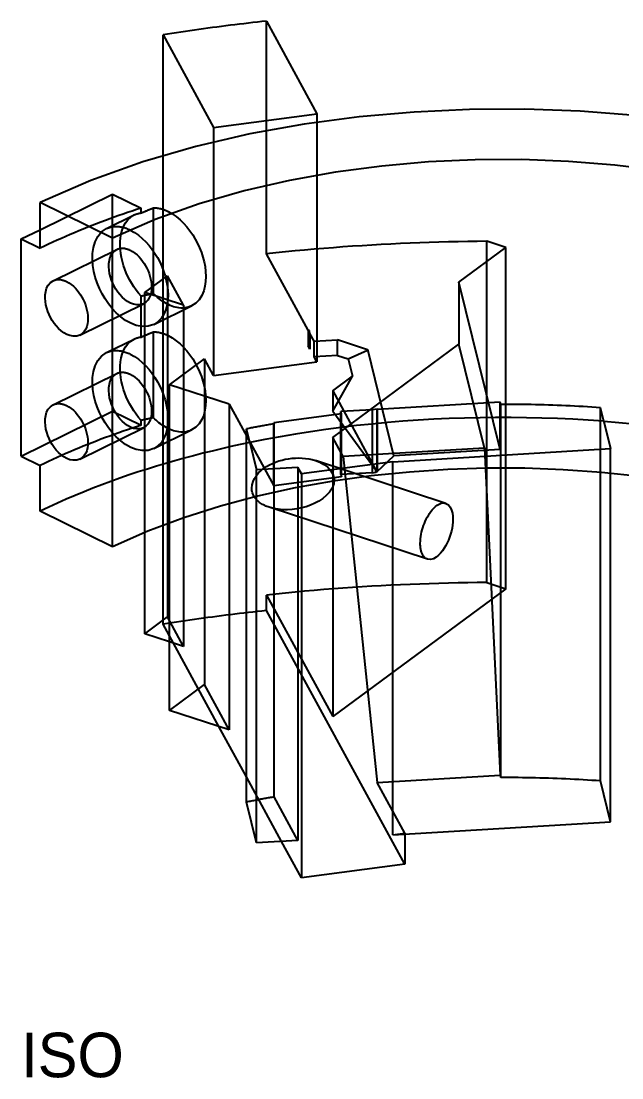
# Model space of a CAD drawing. Header units: millimetres. Extents: x 0 to 272, y -45 to 133.
# Drawn here: x 127.6 to 161.3, y 73.4 to 132.7 of the extents above; entities that cross this region are included whole.
import ezdxf

# ---------------------------------------------------------------- set-up
doc = ezdxf.new("R2010")
doc.units = ezdxf.units.MM
doc.layers.add('ISO_HIDDEN', color=8, linetype='CONTINUOUS')
doc.layers.add('ISO_VISIBLE', color=7, linetype='Continuous')

msp = doc.modelspace()

# ---------------------------------------------------------------- linework, layer by layer
at = {"layer": 'ISO_HIDDEN'}
for points in [[(141.353, 119.678), (141.353, 132.734)], [(144.187, 127.06), (144.187, 113.612)], [(138.393, 125.951), (138.393, 112.845)], [(135.559, 98.893), (135.559, 125.191)], [(128.661, 121.031), (132.727, 123.033)], [(132.727, 123.033), (134.33, 122.243)], [(132.727, 110.847), (132.727, 123.033)], [(134.33, 122.243), (134.078, 122.161), (133.826, 122.077), (133.574, 121.992), (133.323, 121.905), (133.073, 121.818), (132.823, 121.729), (132.573, 121.638), (132.324, 121.546), (132.076, 121.453), (131.828, 121.358), (131.58, 121.261), (131.333, 121.164), (131.087, 121.064), (130.841, 120.964), (130.596, 120.861), (130.352, 120.758), (130.108, 120.652), (129.865, 120.545), (129.623, 120.437), (129.381, 120.326), (129.141, 120.215), (128.901, 120.101), (128.661, 119.986)], [(134.33, 121.972), (134.36, 121.984), (134.39, 121.997), (134.42, 122.01), (134.45, 122.022), (134.48, 122.035), (134.51, 122.048), (134.54, 122.06), (134.569, 122.073), (134.599, 122.086), (134.629, 122.098), (134.659, 122.111), (134.689, 122.123), (134.719, 122.136), (134.749, 122.148), (134.779, 122.16), (134.809, 122.173), (134.839, 122.185), (134.869, 122.197), (134.899, 122.21), (134.929, 122.222), (134.96, 122.234), (134.99, 122.246), (135.02, 122.259)], [(134.33, 121.972), (134.33, 122.243)], [(135.02, 117.44), (135.02, 122.259)], [(135.02, 122.259), (135.057, 122.259), (135.094, 122.258), (135.131, 122.257), (135.167, 122.254), (135.204, 122.251), (135.241, 122.246), (135.278, 122.241), (135.314, 122.235), (135.35, 122.228), (135.387, 122.22), (135.423, 122.212), (135.458, 122.203), (135.494, 122.193), (135.529, 122.182), (135.565, 122.171), (135.6, 122.159), (135.634, 122.146), (135.669, 122.133), (135.703, 122.119), (135.737, 122.104), (135.771, 122.089), (135.805, 122.074), (135.838, 122.058)], [(132.391, 121.094), (133.947, 121.86)], [(134.33, 117.292), (134.185, 117.462), (134.048, 117.639), (133.92, 117.822), (133.801, 118.011), (133.691, 118.206), (133.59, 118.405), (133.498, 118.609), (133.416, 118.817), (133.344, 119.029), (133.282, 119.244), (133.231, 119.462), (133.192, 119.682), (133.165, 119.904), (133.152, 120.127), (133.154, 120.35), (133.172, 120.573), (133.21, 120.794), (133.268, 121.01), (133.349, 121.218), (133.457, 121.413), (133.593, 121.591), (133.757, 121.742), (133.947, 121.86)], [(133.947, 121.86), (133.963, 121.867), (133.979, 121.875), (133.994, 121.882), (134.011, 121.888), (134.027, 121.895), (134.043, 121.901), (134.059, 121.908), (134.076, 121.913), (134.092, 121.919), (134.109, 121.924), (134.125, 121.93), (134.142, 121.934), (134.159, 121.939), (134.176, 121.943), (134.193, 121.947), (134.21, 121.951), (134.227, 121.955), (134.244, 121.958), (134.261, 121.961), (134.279, 121.964), (134.296, 121.967), (134.313, 121.969), (134.33, 121.972)], [(135.838, 122.058), (136.078, 121.923), (136.304, 121.764), (136.515, 121.587), (136.713, 121.395), (136.896, 121.189), (137.066, 120.971), (137.222, 120.744), (137.365, 120.508), (137.494, 120.264), (137.608, 120.013), (137.709, 119.756), (137.794, 119.494), (137.863, 119.227), (137.915, 118.956), (137.947, 118.682), (137.959, 118.406), (137.947, 118.131), (137.908, 117.858), (137.838, 117.591), (137.731, 117.337), (137.584, 117.104), (137.394, 116.906), (137.163, 116.755)], [(135.042, 115.711), (134.723, 115.608), (134.389, 115.595), (134.059, 115.657), (133.746, 115.777), (133.454, 115.941), (133.182, 116.138), (132.932, 116.362), (132.703, 116.607), (132.494, 116.87), (132.305, 117.147), (132.137, 117.437), (131.989, 117.738), (131.861, 118.049), (131.757, 118.368), (131.676, 118.694), (131.621, 119.025), (131.596, 119.359), (131.605, 119.695), (131.654, 120.027), (131.749, 120.348), (131.901, 120.647), (132.116, 120.904), (132.391, 121.094)], [(132.391, 121.094), (132.446, 121.119), (132.501, 121.141), (132.558, 121.16), (132.615, 121.176), (132.674, 121.19), (132.733, 121.2), (132.792, 121.208), (132.852, 121.212), (132.911, 121.214), (132.971, 121.214), (133.031, 121.211), (133.091, 121.205), (133.15, 121.197), (133.209, 121.187), (133.267, 121.175), (133.325, 121.161), (133.383, 121.145), (133.44, 121.127), (133.497, 121.108), (133.553, 121.086), (133.608, 121.063), (133.663, 121.039), (133.717, 121.013)], [(133.717, 121.013), (133.957, 120.878), (134.183, 120.72), (134.394, 120.543), (134.591, 120.35), (134.775, 120.144), (134.945, 119.927), (135.101, 119.699), (135.243, 119.463), (135.372, 119.219), (135.487, 118.969), (135.587, 118.712), (135.673, 118.449), (135.742, 118.182), (135.793, 117.911), (135.826, 117.637), (135.838, 117.362), (135.826, 117.086), (135.787, 116.813), (135.716, 116.547), (135.61, 116.293), (135.463, 116.06), (135.272, 115.861), (135.042, 115.711)], [(153.724, 120.379), (153.185, 120.374), (152.646, 120.367), (152.107, 120.357), (151.569, 120.345), (151.03, 120.331), (150.491, 120.315), (149.953, 120.296), (149.414, 120.275), (148.876, 120.251), (148.337, 120.225), (147.799, 120.197), (147.261, 120.167), (146.723, 120.134), (146.185, 120.099), (145.648, 120.062), (145.11, 120.022), (144.573, 119.98), (144.036, 119.936), (143.499, 119.889), (142.962, 119.84), (142.426, 119.789), (141.889, 119.735), (141.353, 119.678)], [(153.724, 101.231), (153.724, 120.379)], [(154.784, 120.031), (153.724, 120.379)], [(129.395, 118.169), (132.966, 119.927)], [(134.467, 116.877), (134.287, 116.819), (134.097, 116.811), (133.911, 116.846), (133.733, 116.914), (133.568, 117.007), (133.414, 117.119), (133.272, 117.246), (133.142, 117.385), (133.024, 117.534), (132.917, 117.691), (132.821, 117.855), (132.737, 118.026), (132.665, 118.202), (132.606, 118.383), (132.56, 118.567), (132.529, 118.755), (132.515, 118.945), (132.52, 119.135), (132.548, 119.323), (132.602, 119.505), (132.688, 119.674), (132.809, 119.82), (132.966, 119.927)], [(132.966, 119.927), (132.996, 119.942), (133.028, 119.954), (133.06, 119.965), (133.093, 119.974), (133.126, 119.982), (133.159, 119.988), (133.193, 119.992), (133.226, 119.995), (133.26, 119.996), (133.294, 119.995), (133.328, 119.994), (133.362, 119.991), (133.395, 119.986), (133.429, 119.98), (133.462, 119.974), (133.495, 119.966), (133.528, 119.956), (133.56, 119.946), (133.592, 119.935), (133.624, 119.923), (133.655, 119.91), (133.686, 119.896), (133.717, 119.882)], [(133.717, 119.882), (133.853, 119.805), (133.981, 119.716), (134.101, 119.615), (134.212, 119.506), (134.316, 119.389), (134.412, 119.266), (134.501, 119.137), (134.582, 119.003), (134.655, 118.865), (134.72, 118.723), (134.777, 118.578), (134.825, 118.429), (134.864, 118.278), (134.893, 118.124), (134.912, 117.969), (134.919, 117.813), (134.912, 117.657), (134.89, 117.502), (134.85, 117.351), (134.789, 117.207), (134.706, 117.075), (134.598, 116.962), (134.467, 116.877)], [(152.149, 118.085), (154.784, 120.031)], [(154.784, 100.883), (154.784, 120.031)], [(143.694, 115.387), (141.353, 119.678)], [(134.543, 117.507), (135.813, 118.445)], [(136.714, 116.795), (135.813, 118.445)], [(135.813, 118.445), (135.813, 99.297)], [(154.468, 108.695), (152.149, 118.085)], [(152.149, 118.085), (152.149, 114.603)], [(135.02, 117.44), (134.99, 117.434), (134.96, 117.428), (134.93, 117.421), (134.9, 117.415), (134.87, 117.408), (134.84, 117.402), (134.81, 117.396), (134.78, 117.389), (134.75, 117.383), (134.72, 117.376), (134.69, 117.37), (134.66, 117.364), (134.63, 117.357), (134.6, 117.351), (134.57, 117.344), (134.54, 117.338), (134.51, 117.331), (134.48, 117.325), (134.45, 117.318), (134.42, 117.312), (134.39, 117.305), (134.36, 117.299), (134.33, 117.292)], [(136.714, 116.795), (134.543, 117.507)], [(134.543, 104.044), (134.543, 117.507)], [(137.163, 116.755), (137.068, 116.713), (136.969, 116.681), (136.867, 116.657), (136.764, 116.641), (136.66, 116.635), (136.556, 116.636), (136.452, 116.645), (136.349, 116.661), (136.247, 116.683), (136.147, 116.711), (136.048, 116.745), (135.951, 116.783), (135.856, 116.827), (135.763, 116.874), (135.672, 116.925), (135.584, 116.979), (135.497, 117.037), (135.412, 117.098), (135.33, 117.162), (135.249, 117.228), (135.171, 117.297), (135.094, 117.367), (135.02, 117.44)], [(130.897, 115.119), (134.467, 116.877)], [(134.33, 115.008), (134.33, 117.292)], [(135.042, 115.711), (137.163, 116.755)], [(136.714, 116.795), (136.714, 97.646)], [(134.33, 115.008), (134.36, 115.021), (134.39, 115.034), (134.42, 115.047), (134.45, 115.059), (134.48, 115.072), (134.51, 115.085), (134.54, 115.097), (134.569, 115.11), (134.599, 115.122), (134.629, 115.135), (134.659, 115.147), (134.689, 115.16), (134.719, 115.172), (134.749, 115.185), (134.779, 115.197), (134.809, 115.21), (134.839, 115.222), (134.869, 115.234), (134.899, 115.247), (134.929, 115.259), (134.96, 115.271), (134.99, 115.283), (135.02, 115.296)], [(135.02, 110.477), (135.02, 115.296)], [(135.02, 115.296), (135.057, 115.296), (135.094, 115.295), (135.131, 115.294), (135.167, 115.291), (135.204, 115.287), (135.241, 115.283), (135.278, 115.278), (135.314, 115.272), (135.35, 115.265), (135.387, 115.257), (135.423, 115.249), (135.458, 115.239), (135.494, 115.229), (135.529, 115.219), (135.565, 115.207), (135.6, 115.195), (135.634, 115.183), (135.669, 115.17), (135.703, 115.156), (135.737, 115.141), (135.771, 115.126), (135.805, 115.111), (135.838, 115.095)], [(135.838, 115.095), (136.078, 114.96), (136.304, 114.801), (136.515, 114.624), (136.713, 114.431), (136.896, 114.225), (137.066, 114.008), (137.222, 113.781), (137.365, 113.545), (137.494, 113.301), (137.608, 113.05), (137.709, 112.793), (137.794, 112.531), (137.863, 112.264), (137.915, 111.993), (137.947, 111.719), (137.959, 111.443), (137.947, 111.168), (137.908, 110.895), (137.838, 110.628), (137.731, 110.374), (137.584, 110.141), (137.394, 109.942), (137.163, 109.792)], [(143.754, 115.367), (143.694, 115.387)], [(143.694, 115.387), (143.694, 114.516)], [(143.794, 115.203), (143.754, 115.367)], [(143.754, 115.367), (143.754, 114.497)], [(144.033, 114.766), (143.794, 115.203)], [(143.794, 115.203), (143.794, 114.333)], [(132.391, 114.131), (133.947, 114.896)], [(134.33, 110.329), (134.185, 110.499), (134.048, 110.675), (133.92, 110.859), (133.801, 111.048), (133.691, 111.243), (133.59, 111.442), (133.498, 111.646), (133.416, 111.854), (133.344, 112.066), (133.282, 112.281), (133.231, 112.498), (133.192, 112.719), (133.165, 112.941), (133.152, 113.164), (133.154, 113.387), (133.172, 113.61), (133.21, 113.831), (133.268, 114.046), (133.349, 114.254), (133.457, 114.45), (133.593, 114.627), (133.757, 114.779), (133.947, 114.896)], [(133.947, 114.896), (133.963, 114.904), (133.979, 114.911), (133.994, 114.919), (134.011, 114.925), (134.027, 114.932), (134.043, 114.938), (134.059, 114.944), (134.076, 114.95), (134.092, 114.956), (134.109, 114.961), (134.125, 114.966), (134.142, 114.971), (134.159, 114.976), (134.176, 114.98), (134.193, 114.984), (134.21, 114.988), (134.227, 114.992), (134.244, 114.995), (134.261, 114.998), (134.279, 115.001), (134.296, 115.004), (134.313, 115.006), (134.33, 115.008)], [(143.794, 114.333), (143.694, 114.516)], [(143.694, 114.516), (143.754, 114.497)], [(143.794, 114.333), (143.754, 114.497)], [(144.033, 114.766), (145.347, 114.845)], [(144.033, 113.896), (144.033, 114.766)], [(145.074, 109.376), (152.149, 114.603)], [(147.02, 114.295), (145.347, 114.845)], [(145.347, 113.974), (145.347, 114.845)], [(153.588, 108.774), (152.149, 114.603)], [(135.042, 108.748), (134.723, 108.645), (134.389, 108.632), (134.059, 108.693), (133.746, 108.814), (133.454, 108.977), (133.182, 109.175), (132.932, 109.399), (132.703, 109.644), (132.494, 109.907), (132.305, 110.184), (132.137, 110.474), (131.989, 110.775), (131.861, 111.086), (131.757, 111.405), (131.676, 111.731), (131.621, 112.062), (131.596, 112.396), (131.605, 112.732), (131.654, 113.064), (131.749, 113.385), (131.901, 113.684), (132.116, 113.941), (132.391, 114.131)], [(132.391, 114.131), (132.446, 114.156), (132.501, 114.178), (132.558, 114.197), (132.615, 114.213), (132.674, 114.226), (132.733, 114.237), (132.792, 114.244), (132.852, 114.249), (132.911, 114.251), (132.971, 114.251), (133.031, 114.248), (133.091, 114.242), (133.15, 114.234), (133.209, 114.224), (133.267, 114.212), (133.325, 114.198), (133.383, 114.182), (133.44, 114.164), (133.497, 114.144), (133.553, 114.123), (133.608, 114.1), (133.663, 114.076), (133.717, 114.05)], [(133.717, 114.05), (133.957, 113.915), (134.183, 113.757), (134.394, 113.58), (134.591, 113.387), (134.775, 113.181), (134.945, 112.964), (135.101, 112.736), (135.243, 112.5), (135.372, 112.256), (135.487, 112.005), (135.587, 111.749), (135.673, 111.486), (135.742, 111.219), (135.793, 110.948), (135.826, 110.674), (135.838, 110.399), (135.826, 110.123), (135.787, 109.85), (135.716, 109.584), (135.61, 109.33), (135.463, 109.097), (135.272, 108.898), (135.042, 108.748)], [(145.347, 113.974), (144.033, 113.896)], [(144.187, 113.612), (144.033, 113.896)], [(145.347, 113.974), (145.946, 113.777)], [(145.946, 113.777), (147.02, 114.278)], [(147.02, 114.295), (147.037, 114.308)], [(147.02, 114.278), (147.037, 114.308)], [(147.02, 114.278), (147.02, 114.295)], [(148.511, 108.338), (147.037, 114.308)], [(135.927, 112.332), (137.884, 113.778)], [(137.884, 113.778), (137.884, 95.5)], [(138.393, 112.845), (137.884, 113.778)], [(138.393, 112.845), (144.187, 113.612)], [(145.946, 113.777), (146.185, 112.808)], [(129.395, 111.206), (132.966, 112.964)], [(134.467, 109.914), (134.287, 109.856), (134.097, 109.848), (133.911, 109.883), (133.733, 109.951), (133.568, 110.044), (133.414, 110.156), (133.272, 110.283), (133.142, 110.422), (133.024, 110.571), (132.917, 110.728), (132.821, 110.892), (132.737, 111.063), (132.665, 111.239), (132.606, 111.42), (132.56, 111.604), (132.529, 111.792), (132.515, 111.982), (132.52, 112.172), (132.548, 112.36), (132.602, 112.542), (132.688, 112.711), (132.809, 112.857), (132.966, 112.964)], [(132.966, 112.964), (132.996, 112.978), (133.028, 112.991), (133.06, 113.002), (133.093, 113.011), (133.126, 113.019), (133.159, 113.024), (133.193, 113.029), (133.226, 113.031), (133.26, 113.033), (133.294, 113.032), (133.328, 113.031), (133.362, 113.028), (133.395, 113.023), (133.429, 113.017), (133.462, 113.011), (133.495, 113.002), (133.528, 112.993), (133.56, 112.983), (133.592, 112.972), (133.624, 112.96), (133.655, 112.947), (133.686, 112.933), (133.717, 112.919)], [(133.717, 112.919), (133.853, 112.842), (133.981, 112.752), (134.101, 112.652), (134.212, 112.543), (134.316, 112.426), (134.412, 112.303), (134.501, 112.174), (134.582, 112.04), (134.655, 111.902), (134.72, 111.76), (134.777, 111.614), (134.825, 111.466), (134.864, 111.314), (134.893, 111.161), (134.912, 111.006), (134.919, 110.85), (134.912, 110.693), (134.89, 110.539), (134.85, 110.388), (134.789, 110.244), (134.706, 110.112), (134.598, 109.999), (134.467, 109.914)], [(145.074, 111.987), (146.185, 112.808)], [(145.074, 110.851), (146.185, 112.808)], [(139.272, 111.234), (135.927, 112.332)], [(135.927, 104.585), (135.927, 112.332)], [(145.074, 111.987), (147.476, 107.583)], [(145.074, 111.987), (145.074, 110.851)], [(139.272, 111.234), (141.764, 106.664)], [(139.272, 111.234), (139.272, 105.66)], [(147.294, 110.929), (145.533, 110.823)], [(147.559, 110.964), (147.294, 110.929)], [(147.294, 110.929), (147.294, 107.395)], [(147.559, 110.964), (147.569, 110.945)], [(147.559, 107.469), (147.559, 110.964)], [(154.468, 111.358), (147.569, 110.945)], [(147.569, 110.945), (147.569, 107.456)], [(154.499, 111.229), (154.468, 111.358)], [(154.468, 108.695), (154.468, 111.358)], [(160.087, 111.039), (159.844, 111.056), (159.602, 111.072), (159.359, 111.087), (159.116, 111.101), (158.874, 111.115), (158.631, 111.127), (158.388, 111.14), (158.145, 111.151), (157.902, 111.161), (157.659, 111.171), (157.416, 111.18), (157.173, 111.188), (156.93, 111.196), (156.687, 111.203), (156.444, 111.209), (156.201, 111.214), (155.958, 111.218), (155.715, 111.222), (155.472, 111.225), (155.229, 111.227), (154.986, 111.228), (154.743, 111.229), (154.499, 111.229)], [(154.499, 90.288), (154.499, 111.229)], [(160.275, 110.279), (160.087, 111.039)], [(160.087, 90.097), (160.087, 111.039)], [(127.6, 108.323), (132.727, 110.847)], [(132.727, 110.847), (134.33, 110.058)], [(135.02, 110.477), (134.99, 110.471), (134.96, 110.465), (134.93, 110.458), (134.9, 110.452), (134.87, 110.445), (134.84, 110.439), (134.81, 110.433), (134.78, 110.426), (134.75, 110.42), (134.72, 110.413), (134.69, 110.407), (134.66, 110.4), (134.63, 110.394), (134.6, 110.388), (134.57, 110.381), (134.54, 110.375), (134.51, 110.368), (134.48, 110.362), (134.45, 110.355), (134.42, 110.349), (134.39, 110.342), (134.36, 110.336), (134.33, 110.329)], [(134.33, 110.058), (134.33, 110.329)], [(137.163, 109.792), (137.068, 109.75), (136.969, 109.718), (136.867, 109.694), (136.764, 109.678), (136.66, 109.672), (136.556, 109.673), (136.452, 109.682), (136.349, 109.698), (136.247, 109.72), (136.147, 109.748), (136.048, 109.782), (135.951, 109.82), (135.856, 109.863), (135.763, 109.911), (135.672, 109.962), (135.584, 110.016), (135.497, 110.074), (135.412, 110.135), (135.33, 110.199), (135.249, 110.265), (135.171, 110.333), (135.094, 110.404), (135.02, 110.477)], [(160.275, 110.279), (159.409, 110.339), (158.543, 110.389), (157.677, 110.429), (156.81, 110.46), (155.942, 110.479), (155.075, 110.489), (154.208, 110.489), (153.34, 110.479), (152.473, 110.459), (151.606, 110.429), (150.739, 110.389), (149.873, 110.338), (149.008, 110.278), (148.143, 110.207), (147.28, 110.126), (146.417, 110.034), (145.556, 109.932), (144.696, 109.819), (143.837, 109.696), (142.98, 109.561), (142.125, 109.416), (141.272, 109.259), (140.421, 109.09)], [(145.564, 110.7), (141.764, 110.197)], [(145.074, 110.851), (147.476, 107.583)], [(145.564, 110.7), (145.533, 110.823)], [(145.533, 107.289), (145.533, 110.823)], [(145.564, 107.166), (145.564, 110.7)], [(134.33, 110.058), (134.078, 109.975), (133.826, 109.891), (133.574, 109.806), (133.323, 109.72), (133.073, 109.632), (132.823, 109.543), (132.573, 109.453), (132.324, 109.361), (132.076, 109.267), (131.828, 109.172), (131.58, 109.076), (131.333, 108.978), (131.087, 108.879), (130.841, 108.778), (130.596, 108.676), (130.352, 108.572), (130.108, 108.467), (129.865, 108.36), (129.623, 108.251), (129.381, 108.141), (129.141, 108.029), (128.901, 107.916), (128.661, 107.801)], [(130.897, 108.156), (134.467, 109.914)], [(135.042, 108.748), (137.163, 109.792)], [(141.795, 110.142), (141.727, 110.13), (141.659, 110.118), (141.591, 110.106), (141.523, 110.094), (141.455, 110.082), (141.387, 110.069), (141.319, 110.057), (141.251, 110.045), (141.183, 110.032), (141.115, 110.02), (141.047, 110.007), (140.979, 109.994), (140.911, 109.982), (140.843, 109.969), (140.775, 109.956), (140.708, 109.943), (140.64, 109.93), (140.572, 109.917), (140.504, 109.904), (140.436, 109.891), (140.369, 109.877), (140.301, 109.864), (140.233, 109.851)], [(140.233, 105.916), (140.233, 109.851)], [(140.421, 109.09), (140.233, 109.851)], [(141.764, 110.197), (141.795, 110.142)], [(141.764, 106.664), (141.764, 110.197)], [(141.795, 89.2), (141.795, 110.142)], [(160.275, 110.27), (160.275, 110.279)], [(191.647, 92.264), (191.488, 93.95), (191.029, 95.58), (190.311, 97.115), (189.386, 98.534), (188.3, 99.835), (187.091, 101.023), (185.785, 102.104), (184.406, 103.09), (182.968, 103.988), (181.483, 104.806), (179.96, 105.551), (178.406, 106.23), (176.827, 106.846), (175.226, 107.404), (173.607, 107.908), (171.973, 108.361), (170.327, 108.765), (168.669, 109.123), (167.003, 109.436), (165.329, 109.706), (163.649, 109.935), (161.964, 110.122), (160.275, 110.27)], [(160.275, 110.27), (160.651, 108.744)], [(145.661, 108.3), (145.074, 109.376)], [(145.074, 109.376), (145.074, 93.709)], [(140.421, 109.082), (139.893, 108.971), (139.366, 108.856), (138.84, 108.736), (138.315, 108.611), (137.792, 108.482), (137.269, 108.348), (136.748, 108.209), (136.229, 108.064), (135.71, 107.915), (135.194, 107.761), (134.678, 107.601), (134.165, 107.436), (133.653, 107.266), (133.143, 107.089), (132.636, 106.908), (132.13, 106.72), (131.627, 106.527), (131.126, 106.327), (130.627, 106.121), (130.131, 105.909), (129.638, 105.69), (129.148, 105.465), (128.661, 105.233)], [(140.421, 109.082), (140.421, 109.09)], [(140.421, 109.082), (140.798, 107.555)], [(153.588, 108.774), (145.661, 108.3)], [(148.44, 108.013), (160.651, 108.744)], [(154.468, 108.695), (148.511, 108.338)], [(153.588, 108.774), (154.468, 90.417)], [(160.651, 107.364), (160.651, 108.744)], [(140.537, 106.532), (140.556, 106.721), (140.609, 106.904), (140.69, 107.075), (140.795, 107.234), (140.917, 107.379), (141.054, 107.511), (141.202, 107.631), (141.359, 107.738), (141.523, 107.833), (141.693, 107.917), (141.869, 107.99), (142.048, 108.053), (142.231, 108.106), (142.416, 108.148), (142.603, 108.181), (142.792, 108.204), (142.982, 108.217), (143.172, 108.221), (143.362, 108.213), (143.551, 108.196), (143.739, 108.167), (143.924, 108.127), (144.107, 108.074)], [(144.107, 108.074), (144.351, 107.979), (144.582, 107.856), (144.792, 107.7), (144.969, 107.508), (145.096, 107.279), (145.153, 107.025), (145.13, 106.765), (145.038, 106.52), (144.895, 106.302), (144.717, 106.11), (144.515, 105.944), (144.296, 105.8), (144.064, 105.678), (143.824, 105.574), (143.577, 105.488), (143.324, 105.42), (143.067, 105.368), (142.808, 105.334), (142.546, 105.317), (142.284, 105.318), (142.024, 105.34), (141.765, 105.384), (141.513, 105.452)], [(148.44, 108.013), (143.321, 107.336)], [(151.417, 105.675), (144.107, 108.074)], [(145.661, 108.3), (147.569, 90.004)], [(147.569, 107.456), (148.511, 108.338)], [(148.44, 107.344), (148.44, 108.013)], [(143.125, 107.694), (140.798, 107.555)], [(140.798, 106.057), (140.798, 107.555)], [(143.321, 107.336), (143.125, 107.694)], [(143.125, 107.694), (143.125, 106.567)], [(143.321, 107.336), (143.321, 106.605)], [(147.294, 107.395), (145.533, 107.289)], [(147.294, 107.395), (147.515, 107.424)], [(147.515, 107.424), (147.476, 107.583)], [(147.559, 107.469), (147.515, 107.424)], [(147.559, 107.469), (147.569, 107.456)], [(145.564, 107.166), (141.764, 106.664)], [(145.533, 107.289), (145.564, 107.166)], [(141.513, 105.452), (141.449, 105.474), (141.385, 105.498), (141.323, 105.524), (141.261, 105.552), (141.2, 105.583), (141.141, 105.615), (141.083, 105.65), (141.026, 105.687), (140.971, 105.727), (140.918, 105.77), (140.868, 105.815), (140.819, 105.862), (140.774, 105.913), (140.732, 105.965), (140.693, 106.021), (140.657, 106.079), (140.626, 106.139), (140.599, 106.201), (140.577, 106.265), (140.559, 106.331), (140.547, 106.397), (140.54, 106.465), (140.537, 106.532)], [(149.987, 103.432), (149.991, 103.559), (150, 103.685), (150.016, 103.811), (150.037, 103.937), (150.063, 104.061), (150.094, 104.184), (150.13, 104.306), (150.17, 104.427), (150.214, 104.546), (150.263, 104.663), (150.316, 104.778), (150.375, 104.891), (150.438, 105.001), (150.506, 105.109), (150.579, 105.212), (150.658, 105.312), (150.744, 105.405), (150.837, 105.492), (150.938, 105.569), (151.047, 105.633), (151.166, 105.678), (151.292, 105.695), (151.417, 105.675)], [(151.417, 105.675), (151.564, 105.588), (151.671, 105.454), (151.742, 105.298), (151.786, 105.132), (151.81, 104.961), (151.817, 104.789), (151.811, 104.617), (151.794, 104.446), (151.767, 104.276), (151.73, 104.108), (151.685, 103.941), (151.631, 103.778), (151.569, 103.617), (151.499, 103.46), (151.42, 103.307), (151.333, 103.159), (151.236, 103.016), (151.128, 102.882), (151.008, 102.759), (150.874, 102.651), (150.724, 102.567), (150.558, 102.523), (150.388, 102.54)], [(150.388, 102.54), (141.513, 105.452)], [(150.388, 102.54), (150.346, 102.556), (150.306, 102.578), (150.269, 102.603), (150.234, 102.632), (150.203, 102.665), (150.174, 102.7), (150.148, 102.737), (150.125, 102.775), (150.104, 102.815), (150.086, 102.857), (150.069, 102.899), (150.054, 102.941), (150.041, 102.985), (150.03, 103.028), (150.02, 103.072), (150.012, 103.117), (150.005, 103.161), (149.999, 103.206), (149.995, 103.251), (149.991, 103.296), (149.989, 103.341), (149.988, 103.386), (149.987, 103.432)], [(153.724, 101.231), (153.185, 101.226), (152.646, 101.218), (152.107, 101.209), (151.569, 101.197), (151.03, 101.182), (150.491, 101.166), (149.953, 101.147), (149.414, 101.126), (148.876, 101.103), (148.337, 101.077), (147.799, 101.049), (147.261, 101.018), (146.723, 100.986), (146.185, 100.951), (145.648, 100.913), (145.11, 100.874), (144.573, 100.832), (144.036, 100.787), (143.499, 100.741), (142.962, 100.691), (142.426, 100.64), (141.889, 100.586), (141.353, 100.53)], [(154.784, 100.883), (145.074, 93.709)], [(153.724, 101.231), (154.784, 100.883)], [(141.353, 100.53), (145.074, 93.709)], [(141.353, 99.66), (141.353, 100.53)], [(141.353, 99.66), (141.101, 99.632), (140.848, 99.604), (140.595, 99.576), (140.343, 99.547), (140.09, 99.517), (139.838, 99.487), (139.586, 99.457), (139.334, 99.426), (139.081, 99.394), (138.829, 99.362), (138.577, 99.329), (138.325, 99.296), (138.073, 99.262), (137.821, 99.228), (137.57, 99.193), (137.318, 99.157), (137.066, 99.121), (136.815, 99.085), (136.563, 99.047), (136.312, 99.01), (136.061, 98.972), (135.81, 98.933), (135.559, 98.893)], [(149.115, 85.428), (141.353, 99.66)], [(134.543, 98.358), (135.813, 99.297)], [(136.714, 97.646), (135.813, 99.297)], [(138.694, 93.146), (135.559, 98.893)], [(136.714, 97.646), (135.927, 97.904)], [(135.927, 94.053), (137.884, 95.5)], [(139.272, 92.956), (137.884, 95.5)], [(142.205, 86.707), (140.233, 90.323)], [(147.569, 90.004), (154.468, 90.417)], [(154.468, 90.417), (154.499, 90.288)], [(160.087, 90.097), (159.844, 90.114), (159.602, 90.13), (159.359, 90.145), (159.116, 90.16), (158.874, 90.173), (158.631, 90.186), (158.388, 90.198), (158.145, 90.209), (157.902, 90.22), (157.659, 90.23), (157.416, 90.239), (157.173, 90.247), (156.93, 90.254), (156.687, 90.261), (156.444, 90.267), (156.201, 90.272), (155.958, 90.277), (155.715, 90.28), (155.472, 90.283), (155.229, 90.286), (154.986, 90.287), (154.743, 90.288), (154.499, 90.288)], [(149.115, 87.169), (147.569, 90.004)], [(160.651, 87.811), (160.087, 90.097)], [(141.795, 89.2), (141.727, 89.188), (141.659, 89.176), (141.591, 89.164), (141.523, 89.152), (141.455, 89.14), (141.387, 89.128), (141.319, 89.116), (141.251, 89.103), (141.183, 89.091), (141.115, 89.078), (141.047, 89.066), (140.979, 89.053), (140.911, 89.04), (140.843, 89.027), (140.775, 89.015), (140.708, 89.002), (140.64, 88.989), (140.572, 88.976), (140.504, 88.962), (140.436, 88.949), (140.369, 88.936), (140.301, 88.922), (140.233, 88.909)], [(143.125, 86.762), (141.795, 89.2)], [(148.44, 87.08), (149.115, 87.169)], [(149.115, 87.169), (149.115, 87.12)]]:
    msp.add_lwpolyline(points, dxfattribs=at)
at = {"layer": 'ISO_VISIBLE'}
for points in [[(141.353, 132.734), (141.101, 132.707), (140.848, 132.679), (140.595, 132.651), (140.343, 132.622), (140.09, 132.592), (139.838, 132.562), (139.586, 132.532), (139.334, 132.5), (139.081, 132.469), (138.829, 132.437), (138.577, 132.404), (138.325, 132.371), (138.073, 132.337), (137.821, 132.302), (137.57, 132.267), (137.318, 132.232), (137.066, 132.196), (136.815, 132.159), (136.563, 132.122), (136.312, 132.085), (136.061, 132.046), (135.81, 132.007), (135.559, 131.968)], [(141.353, 132.734), (144.187, 127.538)], [(135.559, 131.968), (138.393, 126.772)], [(135.559, 125.191), (135.559, 131.968)], [(191.647, 109.585), (191.127, 112.629), (189.722, 115.385), (187.722, 117.75), (185.353, 119.749), (182.75, 121.435), (179.994, 122.856), (177.132, 124.053), (174.196, 125.052), (171.205, 125.877), (168.175, 126.541), (165.116, 127.058), (162.037, 127.436), (158.945, 127.679), (155.845, 127.793), (152.743, 127.779), (149.644, 127.635), (146.554, 127.362), (143.478, 126.953), (140.425, 126.403), (137.403, 125.703), (134.424, 124.841), (131.502, 123.798), (128.661, 122.554)], [(138.393, 126.772), (144.187, 127.538)], [(144.187, 127.538), (144.187, 127.06)], [(138.393, 126.772), (138.393, 125.951)], [(185.897, 109.585), (185.458, 112.155), (184.272, 114.481), (182.585, 116.479), (180.585, 118.166), (178.389, 119.59), (176.062, 120.791), (173.647, 121.801), (171.168, 122.646), (168.644, 123.342), (166.086, 123.904), (163.504, 124.341), (160.905, 124.66), (158.294, 124.866), (155.677, 124.963), (153.059, 124.952), (150.443, 124.832), (147.834, 124.601), (145.238, 124.258), (142.66, 123.795), (140.109, 123.205), (137.593, 122.479), (135.126, 121.6), (132.727, 120.552)], [(128.661, 119.986), (128.661, 122.554)], [(132.727, 120.552), (128.661, 122.554)], [(127.6, 120.509), (128.661, 121.031)], [(127.6, 120.509), (128.661, 119.986)], [(127.6, 108.323), (127.6, 120.509)], [(132.727, 103.231), (132.727, 120.552)], [(130.897, 115.119), (130.716, 115.061), (130.527, 115.053), (130.34, 115.088), (130.163, 115.156), (129.997, 115.249), (129.843, 115.361), (129.701, 115.488), (129.571, 115.627), (129.453, 115.776), (129.346, 115.933), (129.25, 116.097), (129.166, 116.268), (129.094, 116.444), (129.035, 116.625), (128.989, 116.809), (128.958, 116.997), (128.944, 117.186), (128.949, 117.376), (128.977, 117.565), (129.031, 117.747), (129.117, 117.916), (129.239, 118.062), (129.395, 118.169)], [(129.395, 118.169), (129.425, 118.183), (129.457, 118.196), (129.489, 118.207), (129.522, 118.216), (129.555, 118.223), (129.588, 118.229), (129.622, 118.234), (129.656, 118.236), (129.689, 118.238), (129.723, 118.237), (129.757, 118.236), (129.791, 118.232), (129.825, 118.228), (129.858, 118.222), (129.891, 118.215), (129.924, 118.207), (129.957, 118.198), (129.989, 118.188), (130.021, 118.177), (130.053, 118.165), (130.084, 118.152), (130.115, 118.138), (130.146, 118.124)], [(130.146, 118.124), (130.282, 118.047), (130.41, 117.957), (130.53, 117.857), (130.641, 117.748), (130.745, 117.631), (130.842, 117.508), (130.93, 117.379), (131.011, 117.245), (131.084, 117.107), (131.149, 116.965), (131.206, 116.819), (131.254, 116.671), (131.293, 116.519), (131.323, 116.366), (131.341, 116.211), (131.348, 116.055), (131.341, 115.898), (131.319, 115.744), (131.279, 115.593), (131.219, 115.449), (131.135, 115.317), (131.027, 115.204), (130.897, 115.119)], [(130.897, 108.156), (130.716, 108.098), (130.527, 108.09), (130.34, 108.125), (130.163, 108.193), (129.997, 108.286), (129.843, 108.398), (129.701, 108.525), (129.571, 108.664), (129.453, 108.813), (129.346, 108.97), (129.25, 109.134), (129.166, 109.305), (129.094, 109.481), (129.035, 109.661), (128.989, 109.846), (128.958, 110.034), (128.944, 110.223), (128.949, 110.413), (128.977, 110.601), (129.031, 110.784), (129.117, 110.953), (129.239, 111.098), (129.395, 111.206)], [(129.395, 111.206), (129.425, 111.22), (129.457, 111.233), (129.489, 111.244), (129.522, 111.253), (129.555, 111.26), (129.588, 111.266), (129.622, 111.271), (129.656, 111.273), (129.689, 111.274), (129.723, 111.274), (129.757, 111.272), (129.791, 111.269), (129.825, 111.265), (129.858, 111.259), (129.891, 111.252), (129.924, 111.244), (129.957, 111.235), (129.989, 111.225), (130.021, 111.214), (130.053, 111.202), (130.084, 111.189), (130.115, 111.175), (130.146, 111.161)], [(130.146, 111.161), (130.282, 111.084), (130.41, 110.994), (130.53, 110.894), (130.641, 110.785), (130.745, 110.668), (130.842, 110.545), (130.93, 110.416), (131.011, 110.282), (131.084, 110.144), (131.149, 110.002), (131.206, 109.856), (131.254, 109.708), (131.293, 109.556), (131.323, 109.403), (131.341, 109.248), (131.348, 109.091), (131.341, 108.935), (131.319, 108.781), (131.279, 108.63), (131.219, 108.485), (131.135, 108.354), (131.027, 108.241), (130.897, 108.156)], [(127.6, 108.323), (128.661, 107.801)], [(128.661, 105.233), (128.661, 107.801)], [(180.477, 100.925), (178.671, 102.104), (176.773, 103.13), (174.808, 104.02), (172.793, 104.791), (170.74, 105.454), (168.658, 106.018), (166.553, 106.49), (164.43, 106.877), (162.294, 107.183), (160.149, 107.41), (157.997, 107.562), (155.841, 107.64), (153.683, 107.644), (151.527, 107.574), (149.374, 107.43), (147.228, 107.211), (145.091, 106.914), (142.967, 106.536), (140.86, 106.072), (138.774, 105.518), (136.718, 104.867), (134.698, 104.108), (132.727, 103.231)], [(148.44, 87.08), (148.44, 107.344)], [(160.651, 87.811), (160.651, 107.364)], [(143.125, 106.567), (143.125, 86.762)], [(143.321, 106.605), (143.321, 84.662)], [(139.272, 105.66), (139.272, 92.956)], [(140.233, 88.909), (140.233, 105.916)], [(140.798, 86.622), (140.798, 106.057)], [(132.727, 103.231), (128.661, 105.233)], [(135.927, 94.053), (135.927, 104.585)], [(134.543, 98.358), (134.543, 104.044)], [(135.927, 97.904), (134.543, 98.358)], [(139.272, 92.956), (135.927, 94.053)], [(140.233, 90.323), (138.694, 93.146)], [(140.798, 86.622), (140.233, 88.909)], [(148.44, 87.08), (160.651, 87.811)], [(143.125, 86.762), (140.798, 86.622)], [(143.321, 84.662), (142.205, 86.707)], [(149.115, 87.12), (149.115, 85.428)], [(149.115, 85.428), (143.321, 84.662)]]:
    msp.add_lwpolyline(points, dxfattribs=at)

# ---------------------------------------------------------------- texts
msp.add_text('ISO', height=2.5, dxfattribs=at).set_placement((127.6, 73.47))

doc.saveas('drawing.dxf')
